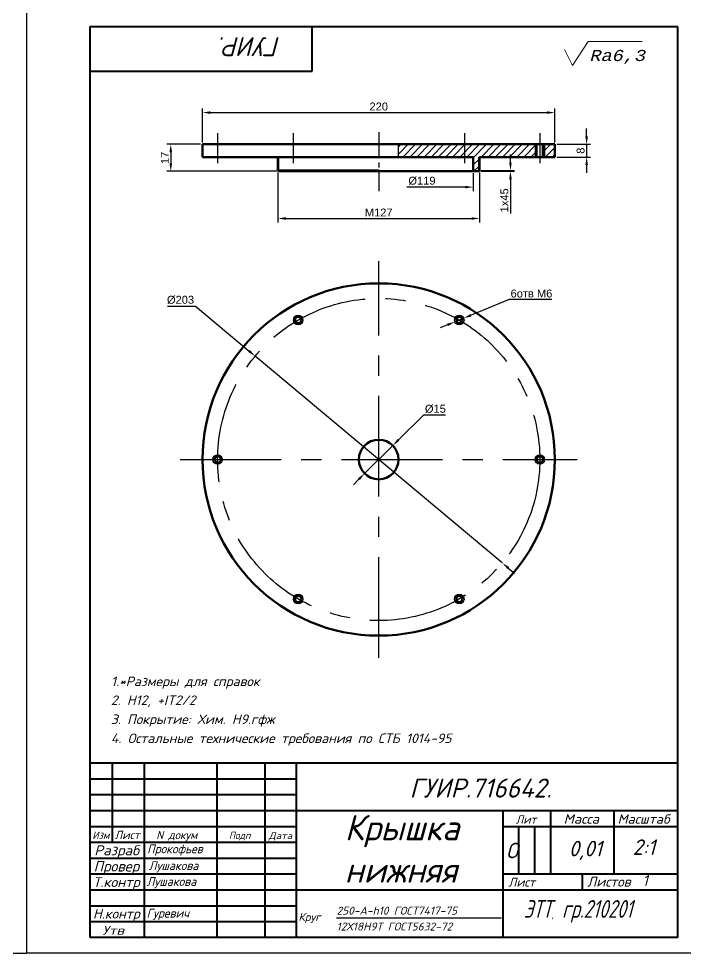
# Model space of a CAD drawing. Header units: millimetres. Extents: x 10739 to 32134, y 609 to 16625.
# Drawn here: x 29031.8 to 29241.8, y 1873.3 to 2167.8 of the extents above; entities that cross this region are included whole.
import ezdxf
from ezdxf.enums import TextEntityAlignment as Align

# ---------------------------------------------------------------- set-up
doc = ezdxf.new("R2010")
doc.units = ezdxf.units.MM
doc.linetypes.add('CENTER', pattern=[50.8, 31.75, -6.35, 6.35, -6.35])
doc.layers.add('разм', color=3, linetype='Continuous')
doc.layers.add('РАМКА', color=7, linetype='Continuous')
doc.layers.add('разьеры', color=10, linetype='Continuous', lineweight=25)
doc.layers.add('тонкая-текст-02', color=4, linetype='Continuous', lineweight=20)
doc.styles.add('6', font='cour.ttf', dxfattribs={"oblique": 15, "height": 3.5})
doc.styles.add('ADRF1', font='romans', dxfattribs={"oblique": 15})
doc.styles.add('ISOCPEUR', font='isocpeur.ttf', dxfattribs={"oblique": 15})
doc.styles.get("Standard").update_dxf_attribs({"font": 'arial.ttf'})
doc.dimstyles.new('ISO-25', dxfattribs={"dimtxt": 2.5, "dimasz": 2.5, "dimexe": 1.25, "dimexo": 0.625, "dimtad": 1, "dimtxsty": 'Standard', "dimcen": 2.5, "dimadec": 0, "dimazin": 0, "dimtfac": 1, "dimtmove": 0, "dimatfit": 3, "dimfxl": 1, "dimarcsym": 0})
doc.dimstyles.new('СВОЙ', dxfattribs={"dimtxt": 2.5, "dimasz": 2.5, "dimexe": 1.25, "dimexo": 0.625, "dimtad": 1, "dimtoh": 1, "dimtxsty": 'Standard', "dimcen": 2.5, "dimclrd": 256, "dimclre": 256, "dimadec": 0, "dimazin": 0, "dimtfac": 1, "dimtmove": 0, "dimatfit": 3, "dimfxl": 1, "dimarcsym": 0})

# ---------------------------------------------------------------- blocks, each defined once
blk = doc.blocks.new('*D327')
at = {"layer": 'Defpoints', "color": 0, "transparency": 16777216}
for p in [(29149.65, 2033.32), (29140.78, 2024.51)]:
    blk.add_point(p, dxfattribs=at)
at = {"layer": 'разьеры', "lineweight": -2, "transparency": 16777216}
for p, q in [((29159.27, 2042.88), (29151.42, 2035.08)), ((29166.22, 2042.88), (29159.27, 2042.88)), ((29140.78, 2024.51), (29149.65, 2033.32)), ((29139, 2022.75), (29137.23, 2020.98))]:
    blk.add_line(p, q, dxfattribs=at)
at = {"layer": 'разьеры', "transparency": 16777216}
for points in [[(29151.13, 2035.37), (29151.71, 2034.78), (29149.65, 2033.32)], [(29138.71, 2023.04), (29139.3, 2022.45), (29140.78, 2024.51)]]:
    blk.add_solid(points, dxfattribs=at)
at = {"layer": 'разьеры', "color": 0, "lineweight": 25, "transparency": 16777216, "insert": (29163.06, 2044.85), "char_height": 2.5, "width": 7.960854198074685e-13, "attachment_point": 5}
blk.add_mtext('%%c15', dxfattribs=at)
blk = doc.blocks.new('*D328')
at = {"layer": 'Defpoints', "color": 0, "transparency": 16777216}
for p in [(29106.3, 2061.49), (29184.12, 1996.33)]:
    blk.add_point(p, dxfattribs=at)
at = {"layer": 'разьеры', "lineweight": -2, "transparency": 16777216}
for p, q in [((29078.65, 2077.23), (29087.52, 2077.23)), ((29087.52, 2077.23), (29104.39, 2063.1)), ((29184.12, 1996.33), (29106.3, 2061.49)), ((29186.04, 1994.72), (29187.95, 1993.12))]:
    blk.add_line(p, q, dxfattribs=at)
at = {"layer": 'разьеры', "transparency": 16777216}
for points in [[(29104.65, 2063.42), (29104.12, 2062.78), (29106.3, 2061.49)], [(29186.31, 1995.04), (29185.77, 1994.4), (29184.12, 1996.33)]]:
    blk.add_solid(points, dxfattribs=at)
at = {"layer": 'разьеры', "color": 0, "lineweight": 25, "transparency": 16777216, "insert": (29082.77, 2079.2), "char_height": 2.5, "attachment_point": 5}
blk.add_mtext('%%c203', dxfattribs=at)
blk = doc.blocks.new('*D330')
at = {"layer": 'Defpoints', "color": 0, "transparency": 16777216}
for p in [(29200.71, 2128.23), (29200.71, 2124.23), (29210.71, 2124.23)]:
    blk.add_point(p, dxfattribs=at)
at = {"layer": 'разьеры', "color": 0, "lineweight": -2, "transparency": 16777216}
for p, q in [((29210.71, 2130.73), (29210.71, 2133.23)), ((29201.34, 2128.23), (29211.96, 2128.23)), ((29210.71, 2128.23), (29210.71, 2124.23)), ((29201.34, 2124.23), (29211.96, 2124.23)), ((29210.71, 2121.73), (29210.71, 2119.23))]:
    blk.add_line(p, q, dxfattribs=at)
at = {"layer": 'разьеры', "color": 0, "transparency": 16777216}
for points in [[(29210.3, 2130.73), (29211.13, 2130.73), (29210.71, 2128.23)], [(29210.3, 2121.73), (29211.13, 2121.73), (29210.71, 2124.23)]]:
    blk.add_solid(points, dxfattribs=at)
at = {"layer": 'разьеры', "color": 0, "lineweight": 25, "transparency": 16777216, "insert": (29208.81, 2126.23), "char_height": 2.5, "attachment_point": 5, "rotation": 90}
blk.add_mtext('8', dxfattribs=at)
blk = doc.blocks.new('*D329')
at = {"layer": 'Defpoints', "color": 0, "transparency": 16777216}
for p in [(29200.71, 2138.23), (29089.71, 2128.23), (29200.71, 2128.23)]:
    blk.add_point(p, dxfattribs=at)
at = {"layer": 'разьеры', "color": 0, "lineweight": -2, "transparency": 16777216}
for p, q in [((29089.71, 2128.85), (29089.71, 2139.48)), ((29092.21, 2138.23), (29198.21, 2138.23)), ((29200.71, 2128.85), (29200.71, 2139.48))]:
    blk.add_line(p, q, dxfattribs=at)
at = {"layer": 'разьеры', "color": 0, "transparency": 16777216}
for points in [[(29092.21, 2138.65), (29092.21, 2137.81), (29089.71, 2138.23)], [(29198.21, 2138.65), (29198.21, 2137.81), (29200.71, 2138.23)]]:
    blk.add_solid(points, dxfattribs=at)
at = {"layer": 'разьеры', "color": 0, "lineweight": 25, "transparency": 16777216, "insert": (29145.21, 2140.13), "char_height": 2.5, "attachment_point": 5}
blk.add_mtext('220', dxfattribs=at)
blk = doc.blocks.new('*D331')
at = {"layer": 'Defpoints', "color": 0, "transparency": 16777216}
for p in [(29113.46, 2119.98), (29176.96, 2119.98), (29176.96, 2104.86)]:
    blk.add_point(p, dxfattribs=at)
at = {"layer": 'разьеры', "color": 0, "lineweight": -2, "transparency": 16777216}
for p, q in [((29113.46, 2119.35), (29113.46, 2103.61)), ((29176.96, 2119.35), (29176.96, 2103.61)), ((29115.96, 2104.86), (29174.46, 2104.86))]:
    blk.add_line(p, q, dxfattribs=at)
at = {"layer": 'разьеры', "color": 0, "transparency": 16777216}
for points in [[(29115.96, 2105.27), (29115.96, 2104.44), (29113.46, 2104.86)], [(29174.46, 2105.27), (29174.46, 2104.44), (29176.96, 2104.86)]]:
    blk.add_solid(points, dxfattribs=at)
at = {"layer": 'разьеры', "color": 0, "lineweight": 25, "transparency": 16777216, "insert": (29145.21, 2106.74), "char_height": 2.5, "attachment_point": 5}
blk.add_mtext('M127', dxfattribs=at)
blk = doc.blocks.new('*D332')
at = {"layer": 'Defpoints', "color": 0, "transparency": 16777216}
for p in [(29171.97, 2073.43), (29169.2, 2072.29)]:
    blk.add_point(p, dxfattribs=at)
at = {"layer": 'разьеры', "lineweight": -2, "transparency": 16777216}
for p, q in [((29186.27, 2079.3), (29174.29, 2074.38)), ((29199.76, 2079.3), (29186.27, 2079.3)), ((29169.2, 2072.29), (29171.97, 2073.43)), ((29166.89, 2071.34), (29164.57, 2070.39))]:
    blk.add_line(p, q, dxfattribs=at)
at = {"layer": 'разьеры', "transparency": 16777216}
for points in [[(29174.13, 2074.77), (29174.45, 2074), (29171.97, 2073.43)], [(29166.73, 2071.73), (29167.04, 2070.96), (29169.2, 2072.29)]]:
    blk.add_solid(points, dxfattribs=at)
at = {"layer": 'разьеры', "color": 0, "lineweight": 25, "transparency": 16777216, "insert": (29193.33, 2081.2), "char_height": 2.5, "attachment_point": 5}
blk.add_mtext('6отв M6', dxfattribs=at)
blk = doc.blocks.new('*U324')
at = {"lineweight": 25}
blk.add_circle((0, 0), 1.5, dxfattribs=at)
at = {"lineweight": 60}
blk.add_circle((0, 0), 1, dxfattribs=at)
blk = doc.blocks.new('*U326')
at = {"color": 0, "linetype": 'ByBlock', "lineweight": -2, "transparency": 16777216}
for p, rotation in [((28913.33, 3242.79), 120), ((28964.08, 3242.79), 59.99999999999999), ((28887.95, 3198.83), 180), ((28913.33, 3154.88), 239.9999999999999), ((28964.08, 3154.88), 299.9999999999999)]:
    blk.add_blockref('*U324', p, dxfattribs=dict(at, rotation=rotation))
blk.add_blockref('*U324', (28989.45, 3198.83), dxfattribs=at)
blk = doc.blocks.new('*D333')
at = {"layer": 'Defpoints', "color": 0, "transparency": 16777216}
for p in [(29145.21, 2119.73), (29174.96, 2119.73), (29145.21, 2114.75)]:
    blk.add_point(p, dxfattribs=at)
at = {"layer": 'разьеры', "color": 0, "lineweight": -2, "transparency": 16777216}
for p, q in [((29174.96, 2119.1), (29174.96, 2113.5)), ((29172.46, 2114.75), (29154.09, 2114.75))]:
    blk.add_line(p, q, dxfattribs=at)
at = {"layer": 'разьеры', "color": 0, "transparency": 16777216}
blk.add_solid([(29172.46, 2115.16), (29172.46, 2114.33), (29174.96, 2114.75)], dxfattribs=at)
at = {"layer": 'разьеры', "color": 0, "lineweight": 25, "transparency": 16777216, "insert": (29158.84, 2116.72), "char_height": 2.5, "attachment_point": 5}
blk.add_mtext('%%C119', dxfattribs=at)
blk = doc.blocks.new('_None')
blk = doc.blocks.new('*D334')
at = {"layer": 'Defpoints', "color": 0, "transparency": 16777216}
for p in [(29089.71, 2128.23), (29079.71, 2119.73), (29113.71, 2119.73)]:
    blk.add_point(p, dxfattribs=at)
at = {"layer": 'разьеры', "color": 0, "lineweight": -2, "transparency": 16777216}
for p, q in [((29089.09, 2128.23), (29078.46, 2128.23)), ((29079.71, 2125.73), (29079.71, 2122.23)), ((29113.09, 2119.73), (29078.46, 2119.73))]:
    blk.add_line(p, q, dxfattribs=at)
at = {"layer": 'разьеры', "color": 0, "transparency": 16777216}
for points in [[(29079.3, 2125.73), (29080.13, 2125.73), (29079.71, 2128.23)], [(29079.3, 2122.23), (29080.13, 2122.23), (29079.71, 2119.73)]]:
    blk.add_solid(points, dxfattribs=at)
at = {"layer": 'разьеры', "color": 0, "lineweight": 25, "transparency": 16777216, "insert": (29077.83, 2123.98), "char_height": 2.5, "attachment_point": 5, "rotation": 90}
blk.add_mtext('17', dxfattribs=at)
blk = doc.blocks.new('*D335')
at = {"layer": 'Defpoints', "color": 0, "transparency": 16777216}
for p in [(29176.71, 2119.98), (29176.71, 2119.73), (29186.71, 2119.73)]:
    blk.add_point(p, dxfattribs=at)
at = {"layer": 'разьеры', "color": 0, "lineweight": -2, "transparency": 16777216}
for p, q in [((29186.71, 2122.48), (29186.71, 2124.98)), ((29177.34, 2119.98), (29187.96, 2119.98)), ((29177.34, 2119.73), (29187.96, 2119.73)), ((29186.71, 2119.98), (29186.71, 2119.73)), ((29186.71, 2117.23), (29186.71, 2106.43))]:
    blk.add_line(p, q, dxfattribs=at)
at = {"layer": 'разьеры', "color": 0, "transparency": 16777216}
for points in [[(29186.3, 2122.48), (29187.13, 2122.48), (29186.71, 2119.98)], [(29186.3, 2117.23), (29187.13, 2117.23), (29186.71, 2119.73)]]:
    blk.add_solid(points, dxfattribs=at)
at = {"layer": 'разьеры', "color": 0, "lineweight": 25, "transparency": 16777216, "insert": (29184.81, 2110.58), "char_height": 2.5, "attachment_point": 5, "rotation": 90}
blk.add_mtext('1x45', dxfattribs=at)

msp = doc.modelspace()

# ---------------------------------------------------------------- hatches: boundary and pattern name
at = {"lineweight": 25}
h = msp.add_hatch(dxfattribs=at)
h.set_pattern_fill('ANSI31', color=256, scale=0.5)
h.set_pattern_definition([(45, (206.5095, -1169.9241), (-1.122532015, 1.122532015), [])])
h.paths.add_polyline_path([(29200.71174, 2128.22864), (29197.46174, 2128.22864), (29197.46174, 2124.73846), (29197.46174, 2124.22864), (29199.21174, 2124.22864), (29200.21174, 2124.22864), (29200.71174, 2124.22864)])
h.paths.add_polyline_path([(29197.46174, 2128.22864), (29196.96174, 2128.22864), (29196.96174, 2124.22864), (29197.46174, 2124.22864)])
h.paths.add_polyline_path([(29194.96174, 2128.22864), (29194.46174, 2128.22864), (29194.46174, 2124.22864), (29194.96174, 2124.22864)])
h.paths.add_polyline_path([(29194.46174, 2128.22864), (29172.21175, 2128.22864), (29172.21175, 2124.22864), (29174.96174, 2124.22864), (29174.96174, 2119.72864), (29176.71174, 2119.72864), (29176.71174, 2124.22864), (29176.96174, 2124.22864), (29192.71174, 2124.22864), (29194.46174, 2124.22864)])
h.paths.add_polyline_path([(29172.21175, 2128.22864), (29151.46174, 2128.22864), (29151.46174, 2124.22864), (29161.71174, 2124.22864), (29172.21175, 2124.22864)])

# ---------------------------------------------------------------- linework, layer by layer
at = {"color": 0, "lineweight": 40}
for p, q in [((29054.29592, 1878.31534), (29054.29592, 2165.31534)), ((29054.29592, 2165.31534), (29239.29592, 2165.31534)), ((29124.29592, 2151.31534), (29124.29592, 2165.31534)), ((29239.29592, 2165.31534), (29239.29592, 1878.31534)), ((29054.29592, 2151.31534), (29124.29592, 2151.31534)), ((29054.29592, 1933.31534), (29239.29592, 1933.31534)), ((29061.29592, 1908.31534), (29061.29592, 1933.31534)), ((29071.29592, 1933.31534), (29071.29592, 1878.31534)), ((29094.29592, 1878.31534), (29094.29592, 1933.31534)), ((29109.29592, 1933.31534), (29109.29592, 1878.31534)), ((29119.29592, 1878.31534), (29119.29592, 1933.31534)), ((29054.29592, 1928.31534), (29119.29592, 1928.31534)), ((29054.29592, 1923.31534), (29119.29592, 1923.31534)), ((29054.29592, 1918.31534), (29119.29592, 1918.31534)), ((29119.29592, 1918.31534), (29239.29592, 1918.31534)), ((29184.29592, 1918.31534), (29184.29592, 1878.31534)), ((29199.29592, 1918.31534), (29199.29592, 1898.31534)), ((29219.29592, 1918.31534), (29219.29592, 1898.31534)), ((29054.29592, 1913.31534), (29119.29592, 1913.31534)), ((29184.29592, 1913.31534), (29239.29592, 1913.31534)), ((29189.29592, 1913.31534), (29189.29592, 1898.31534)), ((29194.29592, 1913.31534), (29194.29592, 1898.31534)), ((29054.29592, 1908.31534), (29119.29592, 1908.31534)), ((29054.29592, 1903.31534), (29119.29592, 1903.31534)), ((29054.29592, 1898.31534), (29119.29592, 1898.31534)), ((29184.29592, 1898.31534), (29239.29592, 1898.31534)), ((29209.29592, 1898.31534), (29209.29592, 1893.31534)), ((29054.29592, 1893.31534), (29119.29592, 1893.31534)), ((29119.29592, 1893.31534), (29239.29592, 1893.31534)), ((29054.29592, 1888.31534), (29119.29592, 1888.31534)), ((29054.29592, 1883.31534), (29119.29592, 1883.31534)), ((29239.29592, 1878.31534), (29054.29592, 1878.31534))]:
    msp.add_line(p, q, dxfattribs=at)
at = {"linetype": 'CENTER', "lineweight": 25}
for p, q in [((29094.46174, 2131.72864), (29094.46174, 2122.33101)), ((29195.96174, 2131.72864), (29195.96174, 2122.33101)), ((29195.96174, 2129.72864), (29195.96174, 2122.33101)), ((29145.21174, 1966.41088), (29145.21174, 2091.41088)), ((29082.71174, 2028.91088), (29207.71174, 2028.91088))]:
    msp.add_line(p, q, dxfattribs=at)
at = {"color": 7, "linetype": 'CENTER', "lineweight": 25}
for p, q in [((29118.21174, 2131.72864), (29118.21174, 2122.33101)), ((29172.21175, 2131.72864), (29172.21175, 2122.33101))]:
    msp.add_line(p, q, dxfattribs=at)
at = {"linetype": 'CENTER', "ltscale": 0.25}
msp.add_line((29145.21174, 2132.05409), (29145.21174, 2113.42992), dxfattribs=at)
at = {"lineweight": 60}
for p, q in [((29200.71174, 2128.22864), (29089.71174, 2128.22864)), ((29089.71174, 2124.22864), (29089.71174, 2128.22864)), ((29194.96174, 2124.22864), (29194.96174, 2128.22864)), ((29196.96174, 2128.22864), (29196.96174, 2124.22864)), ((29200.71174, 2124.22864), (29200.71174, 2128.22864)), ((29091.21174, 2124.22864), (29089.71174, 2124.22864)), ((29092.71174, 2124.22864), (29091.21174, 2124.22864)), ((29097.71174, 2124.22864), (29092.71174, 2124.22864)), ((29097.71174, 2124.22864), (29113.46174, 2124.22864)), ((29113.46174, 2124.22864), (29113.46174, 2119.97864)), ((29113.71174, 2124.22864), (29113.46174, 2124.22864)), ((29113.71174, 2124.22864), (29128.71174, 2124.22864)), ((29128.71174, 2124.22864), (29145.21174, 2124.22864)), ((29161.71174, 2124.22864), (29145.21174, 2124.22864)), ((29174.96174, 2124.22864), (29161.71174, 2124.22864)), ((29174.96174, 2119.72864), (29174.96174, 2124.22864)), ((29192.71174, 2124.22864), (29176.96174, 2124.22864)), ((29176.96174, 2124.22864), (29176.96174, 2119.97864)), ((29192.71174, 2124.22864), (29197.71174, 2124.22864)), ((29199.21174, 2124.22864), (29195.96174, 2124.22864)), ((29200.21174, 2124.22864), (29199.21174, 2124.22864)), ((29200.21174, 2124.22864), (29200.71174, 2124.22864)), ((29113.46174, 2119.97864), (29113.71174, 2119.72864)), ((29113.46174, 2119.97864), (29145.21174, 2119.97864)), ((29113.71174, 2119.72864), (29115.46174, 2119.72864)), ((29145.21174, 2119.72864), (29115.46174, 2119.72864)), ((29174.96174, 2119.72864), (29145.21174, 2119.72864)), ((29176.71174, 2119.72864), (29174.96174, 2119.72864)), ((29176.96174, 2119.97864), (29176.71174, 2119.72864))]:
    msp.add_line(p, q, dxfattribs=at)
at = {"lineweight": 25}
for p, q in [((29096.96174, 2128.22864), (29091.96174, 2128.22864)), ((29115.71174, 2128.22864), (29120.71174, 2128.22864)), ((29120.71174, 2128.22864), (29118.21174, 2128.22864)), ((29200.71174, 2124.22864), (29200.71174, 2128.22864)), ((29113.71174, 2119.72864), (29113.71174, 2124.22864)), ((29176.71174, 2119.72864), (29176.71174, 2124.22864)), ((29176.71174, 2124.22864), (29176.96174, 2124.22864))]:
    msp.add_line(p, q, dxfattribs=at)
at = {"color": 7}
for p, q in [((29138.96174, 2128.22864), (29137.71174, 2128.22864)), ((29151.46174, 2128.22864), (29152.71174, 2128.22864)), ((29151.46174, 2124.22864), (29151.46174, 2128.22864)), ((29194.46174, 2128.22864), (29194.46174, 2124.22864))]:
    msp.add_line(p, q, dxfattribs=at)
at = {"color": 7, "lineweight": 25}
for p, q in [((29194.46174, 2128.22864), (29194.46174, 2124.22864)), ((29197.46174, 2128.22864), (29197.46174, 2124.22864)), ((29197.46174, 2128.22864), (29197.46174, 2124.73846))]:
    msp.add_line(p, q, dxfattribs=at)
at = {"lineweight": 60}
for radius in [55.5, 6.25]:
    msp.add_circle((29145.21174, 2028.91088), radius, dxfattribs=at)
at = {"linetype": 'CENTER', "lineweight": 25}
msp.add_circle((29145.21174, 2028.91088), 50.75, dxfattribs=at)
at = {"layer": 'разм', "color": 7}
msp.add_line((29131.92161, 1884.49871), (29183.92161, 1884.49871), dxfattribs=at)
at = {"layer": 'разьеры', "color": 0}
for p in [(29034.29592, 2170.31534), (28824.29592, 1873.31534)]:
    msp.add_line(p, (29034.29592, 1873.31534), dxfattribs=at)
at = {"layer": 'РАМКА', "color": 7, "lineweight": -3}
msp.add_line((29664.29592, 1873.31534), (29034.29592, 1873.31534), dxfattribs=at)
at = {"layer": 'тонкая-текст-02', "color": 7, "lineweight": 20}
for p, q in [((29206.23064, 2153.07816), (29211.23064, 2160.57816)), ((29211.23064, 2160.57816), (29228.23064, 2160.57816)), ((29203.73064, 2158.07816), (29206.23064, 2153.07816))]:
    msp.add_line(p, q, dxfattribs=at)

# ---------------------------------------------------------------- block references
at = {"lineweight": 25}
msp.add_blockref('*U326', (206.50948, -1169.92408), dxfattribs=at)

# ---------------------------------------------------------------- texts
at = {"color": 0, "lineweight": 40, "style": 'ISOCPEUR', "oblique": 15}
for s, height, p, p2 in [('Лит', 2.688645, (29188.3969, 1914.15581), (29194.84965, 1914.15581)), ('Масса', 3.01234, (29203.45331, 1914.15581), (29214.59897, 1914.15581)), ('Масштаб', 2.933068, (29220.45172, 1914.15581), (29236.8769, 1914.15581)), ('Изм', 2.38948, (29054.98183, 1909.31716), (29060.35816, 1909.31716)), ('Лист', 2.654978, (29061.97407, 1909.29627), (29069.939, 1909.29627)), ('N докум', 2.588603, (29075.11621, 1909.29627), (29088.05922, 1909.29627)), ('Подп', 2.33455, (29098.01539, 1909.29627), (29104.78558, 1909.29627)), ('Дата', 2.166931, (29110.56016, 1909.29627), (29117.92773, 1909.29627)), ('Разраб', 3.177024, (29055.60212, 1904.19087), (29069.73988, 1904.19087)), ('Провер', 3.334158, (29055.403, 1899.08546), (29069.73988, 1899.08546)), ('Т.контр', 3.069818, (29055.20387, 1894.22318), (29069.939, 1894.22318)), ('Лист', 2.802709, (29186.05045, 1894.33265), (29194.45857, 1894.33265)), ('Листов', 3.110829, (29210.88375, 1894.33265), (29224.5714, 1894.33265)), ('Н.контр', 3.069818, (29055.20387, 1884.25549), (29069.939, 1884.25549)), ('Утв', 2.820914, (29058.19072, 1879.15008), (29064.96092, 1879.15008))]:
    msp.add_text(s, height=height, dxfattribs=at).set_placement(p, p2, align=Align.ALIGNED)
at = {"color": 0, "lineweight": 40, "insert": (29114.38407, 2156.00522), "char_height": 3, "attachment_point": 1, "rotation": 180, "style": 'ISOCPEUR'}
msp.add_mtext('{\\H2x;\\W0.965;ГУИР.}', dxfattribs=at)
at = {"color": 0, "lineweight": 40, "attachment_point": 1, "style": 'ISOCPEUR'}
for s, insert, char_height, width in [('{\\H2x;\\W0.965;ГУИР.716642.}', (29154.93867, 1928.38757), 3, 20.1356952), ('{\\H2x;\\W0.965;Крышка\\Pнижняя}', (29134.4759, 1916.9132), 4, 33.0109445), ('{\\H1.4x;\\Q15;\\W0.965;0,01}', (29205.12189, 1908.76587), 3.5, 8.8811705), ('{\\H1.4x;\\W0.965;Прокофьев}', (29072.2487, 1907.62575), 2, 19.0739928), ('{\\H1.4x;\\Q15;\\W0.965;O}', (29185.15722, 1908.17038), 3.5, 8.8811705)]:
    msp.add_mtext(s, dxfattribs=dict(at, insert=insert, char_height=char_height, width=width))
for s, insert, char_height in [('{\\H1.4x;\\Q15;\\W0.965;2:1}', (29225.1997, 1909.2141), 3.5), ('{\\H1.4x;\\W0.965;Лушакова }', (29072.76042, 1902.35142), 2), ('{\\H1.4x;\\W0.965;Лушакова }', (29072.09468, 1897.35142), 2), ('{\\H1.4x;\\Q15;\\W0.965;1}', (29228.30608, 1898.0267), 2.5), ('{\\H2.8x;\\W0.734;ЭТТ\\H0.35714x;\\W1;\\C7;,\\H2.8x;\\W0.734;\\C0; гр.210201}', (29190.89729, 1890.09535), 2), ('{\\H1.4x;\\W0.965;Гуревич }', (29072.09468, 1887.35142), 2)]:
    msp.add_mtext(s, dxfattribs=dict(at, insert=insert, char_height=char_height))
at = {"layer": 'разм', "color": 7, "style": 'ADRF1', "oblique": 15}
for s, height, p in [('1.*Размеры для справок', 3, (29060.90567, 1957.50922)), ('2. Н12, +IT2/2', 3, (29060.83874, 1951.56913)), ('3. Покрытие: Хим. Н9.гфж', 3, (29060.83874, 1945.56913)), ('4. Остальные технические требования по СТБ 1014-95', 3, (29060.83874, 1939.56913)), ('250-А-h10 ГОСТ7417-75', 2.5, (29131.92161, 1885.49871)), ('Круг', 2.5, (29119.92161, 1883.49871)), ('12Х18Н9Т ГОСТ5632-72', 2.5, (29131.92161, 1880.49871))]:
    msp.add_text(s, height=height, dxfattribs=at).set_placement(p)
at = {"layer": 'тонкая-текст-02', "color": 7, "lineweight": 40, "insert": (29211.53829, 2157.97064), "char_height": 3.5, "width": 27, "attachment_point": 1, "style": '6'}
msp.add_mtext('Ra6,3', dxfattribs=at)

# ---------------------------------------------------------------- dimensions: what is measured, and where the dimension line sits
at = {"layer": 'разьеры', "lineweight": 25}
for base, p1, p2, text, picture, middle in [((29200.71174, 2138.22863), (29089.71174, 2128.22864), (29200.71174, 2128.22864), '220', '*D329', (29145.21174, 2140.13006)), ((29176.96174, 2104.85734), (29113.46174, 2119.97864), (29176.96174, 2119.97864), 'M127', '*D331', (29145.21174, 2106.73745))]:
    dim = msp.add_linear_dim(base=base, p1=p1, p2=p2, text=text, dimstyle='ISO-25', dxfattribs=at)
    dim.commit()
    dim.dimension.update_dxf_attribs({"geometry": picture, "text_midpoint": middle})
for base, p1, p2, text, picture, middle in [((29210.71174, 2124.22864), (29200.71174, 2128.22864), (29200.71174, 2124.22864), '8', '*D330', (29208.81031, 2126.22864)), ((29079.71174, 2119.72864), (29089.71174, 2128.22864), (29113.71174, 2119.72864), '17', '*D334', (29077.83163, 2123.97864)), ((29186.71174, 2119.72864), (29176.71174, 2119.97864), (29176.71174, 2119.72864), '1x45', '*D335', (29184.81031, 2110.57704))]:
    dim = msp.add_linear_dim(base=base, p1=p1, p2=p2, angle=90, text=text, dimstyle='ISO-25', dxfattribs=at)
    dim.commit()
    dim.dimension.update_dxf_attribs({"geometry": picture, "text_midpoint": middle})
dim = msp.add_linear_dim(base=(29145.21174, 2114.74649), p1=(29174.96174, 2119.72864), p2=(29145.21174, 2119.72864), text='%%C119', dimstyle='ISO-25', override={"dimblk2": 'None', "dimsah": 1, "dimse2": 1, "dimsd2": 1}, dxfattribs=at)
dim.commit()
dim.dimension.update_dxf_attribs({"geometry": '*D333', "text_midpoint": (29158.83674, 2116.71784)})
for p1, p2, text, picture, middle in [((29169.19914, 2072.29198), (29171.97435, 2073.43137), '6отв M6', '*D332', (29193.32971, 2079.30046)), ((29184.1209, 1996.32807), (29106.30258, 2061.4937), '%%c203', '*D328', (29082.76843, 2077.22641)), ((29140.7771, 2024.50674), (29149.64638, 2033.31502), '%%c15', '*D327', (29163.05984, 2042.8773))]:
    dim = msp.add_diameter_dim_2p(p1=p1, p2=p2, text=text, dimstyle='СВОЙ', dxfattribs=at)
    dim.commit()
    dim.dimension.update_dxf_attribs({"geometry": picture, "text_midpoint": middle, "dimtype": 163})

doc.saveas('drawing.dxf')
